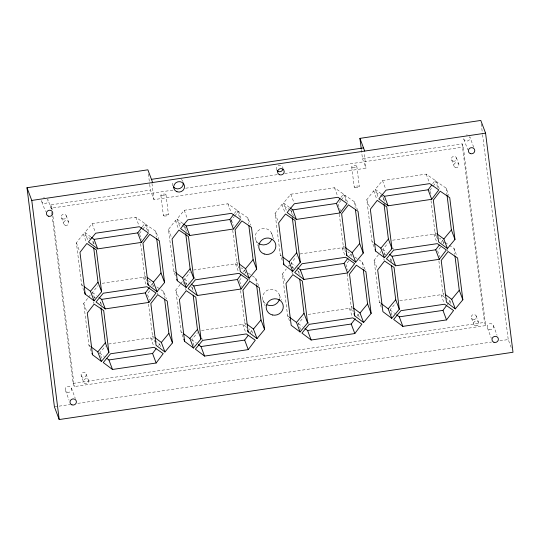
<?xml version="1.0" encoding="UTF-8"?>
<svg xmlns="http://www.w3.org/2000/svg" width="540" height="540" viewBox="0 0 540 540"><rect width="100%" height="100%" fill="white"/><g stroke="black" fill="none" stroke-linecap="round" stroke-linejoin="round"><path stroke-width="0.41" stroke-dasharray="2.7 2.03" d="M142.29 226.854L144.808 223.506L135.797 217.202L92.131 223.675L84.881 232.436L87.912 240.496M150.869 285.518L152.375 283.514L147.224 279.909M234.387 213.462L236.905 210.114L227.894 203.81L184.234 210.283L176.985 219.044L180.286 227.833M158.605 345.431L159.611 344.095L155.108 340.943M242.966 272.126L244.478 270.115L241.259 267.867M340.963 197.397L343.481 194.049L334.469 187.745L290.804 194.218L283.561 202.972L286.585 211.032M250.202 332.707L251.714 330.696L249.136 328.901M349.542 256.061L351.054 254.05L347.834 251.802M432.668 183.762L435.186 180.407L426.175 174.103L382.509 180.583L375.266 189.338L378.567 198.133M357.284 315.974L358.29 314.631L355.712 312.836M441.248 242.426L442.76 240.415L439.54 238.16M446.971 305.019L448.483 303.007M448.99 302.339L449.995 300.996L445.487 297.844M83.822 290.48L81.621 284.621L76.39 242.845L83.261 233.962L91.422 239.49M91.145 351.095L88.945 345.236L83.713 303.46L88.128 297.749M88.621 297.115L90.585 294.577M139.374 233.665L142.317 229.858M142.81 229.223L146.246 224.782L155.77 231.235L158.8 239.294M175.372 275.623L173.718 271.228L168.494 229.453L175.365 220.563L182.844 225.639M149.708 290.837L147.251 294.01L149.459 299.869M152.651 287.024L153.637 285.755M182.972 336.974L181.042 331.844L175.817 290.068L180.232 284.357M180.725 283.716L182.689 281.178L183.512 283.379M231.68 221.947L231.478 220.273L234.421 216.466M234.913 215.831L238.349 211.39L247.874 217.843L250.628 225.167M282.224 260.287L280.294 255.163L275.062 213.388L281.941 204.498L289.42 209.574M239.355 280.611L242.298 276.804M244.755 273.632L245.734 272.363M289.548 320.902L287.618 315.779L282.386 274.003L286.315 268.927M288.279 266.382L289.265 265.113L290.365 268.043M340.997 200.401L338.047 204.208L340.524 210.803M341.483 199.766L344.925 195.318L354.443 201.778L357.473 209.837M373.93 246.652L371.999 241.522L366.775 199.746L373.646 190.863L379.769 195.014M348.874 260.739L345.931 264.546L347.855 269.676M381.254 307.267L379.323 302.137L374.099 260.368L379.499 253.382M379.985 252.747L380.97 251.478M429.752 190.573L432.702 186.759M433.195 186.125L436.631 181.683L446.148 188.143L448.902 195.466M440.579 247.104L437.636 250.911L439.837 256.77M443.036 243.931L444.508 242.021M94.655 298.303L92.455 292.444L98.145 285.559M101.615 358.155L99.691 353.025L105.381 346.14M186.759 284.904L184.559 279.045L190.249 272.167M193.995 345.492L191.788 339.626L197.485 332.748M293.335 268.839L291.128 262.98L296.305 256.723M300.571 329.427L298.363 323.561L303.541 317.304M385.04 255.204L382.833 249.345L388.01 243.088M392 315.056L390.069 309.926L395.766 303.041M51.266 209.054L50.747 204.883L150.41 190.1L153.994 199.631L366.046 168.183L364.115 152.766M361.348 149.735L362.468 158.659L462.132 143.883L463.327 147.056L485.676 325.593L74.284 386.593L73.096 383.42L52.205 216.56M50.747 204.883L51.941 208.055L173.225 190.073M185.699 188.224L277.175 174.656M284.661 173.549L463.327 147.056M102.175 283.318L143.363 277.209L146.583 279.457M300.024 253.976L342.043 247.745L344.615 249.548M392.553 240.219L433.748 234.11L436.968 236.365M193.448 270.041L235.467 263.81L238.039 265.613M399.789 300.8L440.984 294.692L444.845 297.392M108.587 344.021L150.599 337.79L154.46 340.49M308.084 314.435L349.279 308.333L353.14 311.033M201.508 330.5L242.703 324.398L246.564 327.098M73.096 383.42L484.481 322.421L485.676 325.593M54.425 406.85L70.274 404.501M77.787 403.387L491.542 342.036M499.885 340.801L508.228 339.566L511.596 348.53M380.45 195.473L383.171 197.316L384.818 201.71M445.19 242.487L448.592 244.789M449.273 245.255L454.032 248.481L456.786 255.805M384.372 253.78L385.729 254.704M290.101 210.033L291.465 210.958L293.389 216.081M354.841 257.047L358.243 259.349M358.925 259.814L362.327 262.116L365.357 270.175M291.985 266.963L293.341 267.881M297.425 270.648L298.782 271.573L300.159 275.231M183.526 226.098L184.889 227.023L186.536 231.417M248.265 273.112L251.667 275.413M252.349 275.879L255.751 278.181L258.781 286.24M185.409 283.028L186.766 283.946M190.85 286.713L192.213 287.638L193.313 290.567M156.85 286.963L160.245 289.271M160.927 289.73L163.647 291.58L166.401 298.904M93.987 296.879L95.35 297.803M431.008 200.597L434.983 232.349L436.252 233.3M375.266 189.338L381.186 193.793M438.892 260.935L442.868 292.687L444.13 293.639M382.833 249.345L386.782 252.315M371.999 241.522L373.268 242.474M339.302 214.232L343.278 245.984L344.547 246.935M283.561 202.972L289.481 207.428M390.069 309.926L394.679 313.389M379.323 302.137L380.592 303.089M347.078 273.74L351.155 306.322L352.424 307.274M291.128 262.98L295.076 265.95M280.294 255.163L281.563 256.115M232.726 230.297L236.702 262.049L237.971 263M176.985 219.044L182.905 223.493M298.363 323.561L302.312 326.531M287.618 315.779L288.887 316.73M240.611 290.642L244.586 322.387L246.483 323.818M184.559 279.045L188.501 282.015M173.718 271.228L174.987 272.18M140.63 243.695L144.599 275.441L145.868 276.392M84.881 232.436L90.801 236.891M191.788 339.626L196.398 343.096M181.042 331.844L182.311 332.795M148.507 304.034L152.483 335.786L153.752 336.737M92.455 292.444L96.404 295.407M81.621 284.621L82.883 285.572M99.691 353.025L104.294 356.488M88.945 345.236L90.207 346.187M473.702 147.238L469.773 136.782A3.227 3.058 -20.6 0 1 467.181 141.068A3.227 3.058 -20.6 0 1 463.631 137.693M463.826 139.266L467.755 149.722M456.374 157.775L458.757 164.126M451.615 159.766L453.998 166.118M493.391 325.465L497.043 335.171M436.631 181.683L439.931 190.478M435.186 180.407L438.217 188.467M487.445 327.949L491.373 338.404M426.175 174.103L429.482 182.898M430.029 191.302L431.683 195.696M476.091 315.846L478.481 322.191M447.262 249.352L447.815 250.817M442.76 240.415L444.413 244.809M471.508 318.202L473.897 324.547M434.983 232.349L437.461 238.937M433.748 234.11L437.049 242.899M449.995 300.996L451.373 304.661M442.868 292.687L444.791 297.817M440.984 294.692L444.008 302.751M382.509 180.583L385.54 188.642M362.468 158.659L366.046 168.183M373.646 190.863L376.947 199.651M392.837 247.914L393.39 249.379M391.871 261.596L390.494 257.931L390.913 261.272M366.775 199.746L369.799 207.806M383.724 258.802L384.271 260.267M374.099 260.368L377.123 268.421M344.925 195.318L348.226 204.113M343.481 194.049L346.511 202.109M334.469 187.745L337.777 196.533M351.054 254.05L352.708 258.444M343.278 245.984L345.478 251.843M342.043 247.745L345.344 256.541M358.29 314.631L359.39 317.567M351.155 306.322L353.086 311.452M349.279 308.333L352.303 316.393M290.804 194.218L293.834 202.277M281.941 204.498L285.242 213.293M275.062 213.388L278.093 221.447M291.742 271.708L292.565 273.908M308.367 322.13L308.914 323.595M271.546 233.145L273.753 239.004M282.386 274.003L285.417 282.062M279.376 294.928L281.306 300.058M255.913 240.28L257.837 245.403M238.349 211.39L241.65 220.178M236.905 210.114L239.935 218.174M227.894 203.81L231.201 212.598M262.953 299.997L265.154 305.863M231.478 220.273L233.401 225.403M248.981 279.052L249.534 280.517M244.478 270.115L245.855 273.78M236.702 262.049L238.91 267.908M235.467 263.81L238.768 272.606M239.632 281.347L241.556 286.477M251.714 330.696L253.368 335.097M244.586 322.387L246.51 327.517M242.703 324.398L245.734 332.458M184.234 210.283L187.259 218.342M175.365 220.563L178.666 229.358M194.279 276.878L195.109 279.079M168.494 229.453L171.518 237.512M185.443 288.509L185.99 289.973M201.791 338.195L202.345 339.66M175.817 290.068L178.841 298.127M146.246 224.782L149.553 233.57M144.808 223.506L147.562 230.83M135.797 217.202L138.821 225.261M139.651 234.401L141.575 239.531M156.877 292.451L157.43 293.915M152.375 283.514L154.028 287.908M144.599 275.441L146.529 280.571M143.363 277.209L146.394 285.269M159.611 344.095L160.988 347.76M152.483 335.786L154.683 341.644M150.599 337.79L153.907 346.579M92.131 223.675L95.431 232.47M94.163 244.08L92.786 240.415L93.305 244.593M83.261 233.962L86.569 242.75M101.486 304.695L100.109 301.03L100.42 303.534M66.191 215.636L68.58 221.981M76.39 242.845L79.421 250.904M93.339 301.901L93.892 303.365M61.432 217.627L63.821 223.972M51.435 209.061L47.783 199.355A3.227 3.058 -20.6 0 1 45.191 203.641A3.227 3.058 -20.6 0 1 41.641 200.266M83.713 303.46L86.744 311.519M41.837 201.839L45.488 211.552M86.083 374.112L88.466 380.464M81.155 375.644A2.579 2.45 -20.6 0 0 83.666 377.339L84.328 377.217A2.579 2.45 -20.6 0 0 86.137 374.321A2.579 2.45 -20.6 0 0 83.349 372.438A2.579 2.45 -20.6 0 0 81.061 375.01L83.545 381.989A2.579 2.45 -20.6 0 0 86.056 383.69L86.717 383.569A2.579 2.45 -20.6 0 0 88.519 380.673A2.579 2.45 -20.6 0 0 85.732 378.79A2.579 2.45 -20.6 0 0 83.444 381.362L83.545 381.989M71.401 388.037L75.33 398.493M65.455 390.521L69.106 400.235M481.221 123.795L482.476 133.832M482.578 134.663L508.228 339.566M462.132 143.883L484.481 322.421M454.032 248.481L454.761 254.327M446.148 188.143L446.884 193.988M383.171 197.316L383.69 201.494M356.798 166.205L359.336 186.496M351.709 166.961L354.247 187.245M362.327 262.116L363.056 267.968M354.443 201.778L355.178 207.623M291.465 210.958L291.877 214.299M298.782 271.573L299.201 274.914M255.751 278.181L256.588 284.863M247.874 217.843L248.603 223.688M184.889 227.023L185.409 231.194M192.213 287.638L192.524 290.142M165.949 194.501L168.487 214.792M160.859 195.257L163.397 215.548M151.963 183.398L153.994 199.631M163.647 291.58L164.383 297.425M155.77 231.235L156.499 237.087M148.379 173.873L149.6 183.613M149.702 184.424L150.41 190.1M51.941 208.055L52.151 209.722M52.981 216.398L74.284 386.593M51.685 212.389L52.103 215.73M265.228 303.568A8.593 8.154 -20.6 0 1 268.454 289.771A8.593 8.154 -20.6 0 1 279.599 298.472M258.68 243.5A8.593 8.154 -20.6 0 1 260.287 229.311A8.593 8.154 -20.6 0 1 272.221 237.323M466.418 134.98A3.227 3.058 -20.6 0 1 467.255 134.96M43.619 197.782A3.227 3.058 -20.6 0 1 44.428 197.552M276.629 169.871A3.328 3.159 -20.6 0 1 278.883 165.537A3.328 3.159 -20.6 0 1 282.987 168.102M172.861 185.794A5.481 5.198 -20.6 0 1 172.908 181.791M181.278 179.456A5.481 5.198 -20.6 0 1 182.972 181.568M474.316 319.417L473.648 319.484A2.579 2.45 -20.6 0 1 471.238 317.176A2.579 2.45 -20.6 0 1 473.506 314.584A2.579 2.45 -20.6 0 1 476.314 316.44L476.361 317.081A2.579 2.45 -20.6 0 1 474.316 319.417M476.705 325.769L476.037 325.836A2.579 2.45 -20.6 0 1 473.627 323.528A2.579 2.45 -20.6 0 1 475.895 320.935A2.579 2.45 -20.6 0 1 478.697 322.792L478.751 323.433A2.579 2.45 -20.6 0 1 476.705 325.769M489.159 329.576A3.227 3.058 -20.6 0 0 493.601 326.234A3.227 3.058 -20.6 0 0 488.498 324.304A3.227 3.058 -20.6 0 0 489.159 329.576M67.169 392.148A3.227 3.058 -20.6 0 0 71.611 388.807A3.227 3.058 -20.6 0 0 66.508 386.876A3.227 3.058 -20.6 0 0 67.169 392.148M452.986 161.069A2.579 2.45 -20.6 0 0 456.536 158.395A2.579 2.45 -20.6 0 0 452.459 156.85A2.579 2.45 -20.6 0 0 452.986 161.069M62.802 218.923A2.579 2.45 -20.6 0 0 66.353 216.25A2.579 2.45 -20.6 0 0 62.276 214.711A2.579 2.45 -20.6 0 0 62.802 218.923M455.369 167.42A2.579 2.45 -20.6 0 0 458.926 164.747A2.579 2.45 -20.6 0 0 454.842 163.202A2.579 2.45 -20.6 0 0 455.369 167.42M65.192 225.275A2.579 2.45 -20.6 0 0 68.742 222.601A2.579 2.45 -20.6 0 0 64.658 221.056A2.579 2.45 -20.6 0 0 65.192 225.275M161.804 195.689A2.579 0.796 -7.1 0 0 165.935 194.71A2.579 0.796 -7.1 0 0 162.466 194.245A2.579 0.796 -7.1 0 0 161.804 195.689M352.654 167.387A2.579 0.796 -7.1 0 0 356.785 166.415A2.579 0.796 -7.1 0 0 353.315 165.942A2.579 0.796 -7.1 0 0 352.654 167.387M355.192 187.677A2.579 0.796 -7.1 0 0 359.323 186.705A2.579 0.796 -7.1 0 0 355.853 186.232A2.579 0.796 -7.1 0 0 355.192 187.677M164.342 215.973A2.579 0.796 -7.1 0 0 168.473 215.001A2.579 0.796 -7.1 0 0 165.004 214.529A2.579 0.796 -7.1 0 0 164.342 215.973"/><path stroke-width="0.81" d="M91.463 237.384L94.095 239.362L137.754 232.888L141.784 227.529M141.338 242.413L148.385 233.03L139.374 226.726L95.708 233.199L88.459 241.96L97.672 248.886L141.338 242.413L137.754 232.888M99.036 297.392L101.662 299.369L145.328 292.896L149.357 287.53M148.905 302.42L155.959 293.038L146.947 286.733L103.282 293.207L96.032 301.968L105.246 308.894L148.905 302.42L145.328 292.896M183.566 223.992L186.192 225.97L229.858 219.497L233.381 214.805M233.435 229.021L240.489 219.638L231.478 213.334L187.812 219.807L180.562 228.569L189.776 235.494L233.435 229.021L229.858 219.497M106.927 358.465L108.898 359.951L152.564 353.477L156.087 348.786M156.141 363.002L163.195 353.619L154.177 347.315L110.518 353.788L103.268 362.549L112.482 369.475L156.141 363.002L152.564 353.477M191.133 283.993L193.766 285.977L237.431 279.497L240.955 274.806M241.009 289.022L248.056 279.639L239.044 273.334L195.386 279.815L188.136 288.569L197.35 295.502L241.009 289.022L237.431 279.497M290.135 207.927L292.768 209.905L336.434 203.431L339.957 198.74M340.011 212.956L347.065 203.573L338.047 197.269L294.388 203.742L287.138 212.497L296.352 219.429L340.011 212.956L336.434 203.431M198.369 344.574L201.001 346.558L244.667 340.085L248.191 335.394M248.245 349.61L255.292 340.22L246.281 333.923L202.615 340.396L195.372 349.151L204.579 356.083L248.245 349.61L244.667 340.085M297.709 267.928L300.341 269.906L344.007 263.432L348.03 258.073M347.585 272.957L354.632 263.574L345.62 257.269L301.954 263.75L294.712 272.504L303.919 279.437L347.585 272.957L344.007 263.432M381.848 194.285L384.473 196.27L428.139 189.79L431.663 185.099M431.717 199.314L438.77 189.931L429.752 183.627L386.093 190.107L378.844 198.862L388.058 205.794L431.717 199.314L428.139 189.79M304.945 328.509L307.577 330.494L351.236 324.02L355.266 318.654M354.82 333.545L361.868 324.155L352.856 317.858L309.191 324.331L301.948 333.086L311.155 340.018L354.82 333.545L351.236 324.02M389.414 254.293L392.047 256.271L435.713 249.797L439.236 245.106M439.29 259.322L446.337 249.939L437.326 243.635L393.667 250.108L386.417 258.869L395.624 265.795L439.29 259.322L435.713 249.797M396.65 314.874L399.283 316.852L442.949 310.379L446.472 305.687M446.526 319.903L453.573 310.52L444.562 304.216L400.896 310.689L393.653 319.451L402.86 326.376L446.526 319.903L442.949 310.379M94.061 300.814L85.199 294.145L79.967 252.369L86.846 243.486L96.363 249.939L101.594 291.715L94.061 300.814L90.484 291.29L98.017 282.191L93.724 247.934M157.046 291.634L148.183 284.965L142.952 243.189L149.823 234.306L159.347 240.759L164.579 282.535L157.046 291.634L153.468 282.11L161.001 273.01L156.708 238.754M101.385 361.429L92.522 354.76L87.291 312.984L94.163 304.101L103.687 310.554L108.918 352.33L101.385 361.429L97.808 351.905L105.341 342.806L100.946 307.712M186.165 287.422L177.302 280.753L172.071 238.977L178.943 230.087L188.467 236.547L193.698 278.316L186.165 287.422L182.588 277.898L190.114 268.792L185.726 233.705M164.93 351.979L156.06 345.31L150.836 303.534L157.707 294.644L167.231 301.104L172.456 342.873L164.93 351.979L161.345 342.454L168.878 333.349L164.592 299.099M249.149 278.242L240.287 271.573L235.055 229.797L241.927 220.914L251.451 227.367L256.682 269.143L249.149 278.242L245.572 268.718L253.098 259.619L248.812 225.362M193.489 348.037L184.626 341.368L179.395 299.592L186.266 290.702L195.791 297.162L201.022 338.938L193.489 348.037L189.911 338.513L197.438 329.413L193.151 295.157M292.741 271.35L283.878 264.688L278.647 222.912L285.518 214.022L295.043 220.482L300.274 262.251L292.741 271.35L289.163 261.826L296.69 252.727L292.295 217.64M257.026 338.58L248.164 331.911L242.933 290.135L249.811 281.252L259.328 287.705L264.56 329.481L257.026 338.58L253.449 329.056L260.982 319.957L256.689 285.701M355.725 262.177L346.856 255.508L341.631 213.732L348.502 204.842L358.027 211.302L363.251 253.078L355.725 262.177L352.141 252.653L359.674 243.554L355.388 209.297M300.065 331.972L291.195 325.303L285.971 283.527L292.842 274.637L302.366 281.097L307.598 322.873L300.065 331.972L296.487 322.447L304.013 313.349L299.727 279.092M384.446 257.715L375.584 251.046L370.352 209.27L377.224 200.387L386.748 206.84L391.979 248.616L384.446 257.715L380.869 248.191L388.395 239.092L384.007 203.999M363.602 322.515L354.74 315.846L349.508 274.07L356.38 265.187L365.904 271.64L371.135 313.416L363.602 322.515L360.025 312.991L367.558 303.892L363.265 269.635M447.431 248.542L438.561 241.873L433.337 200.097L440.208 191.207L449.732 197.667L454.964 239.436L447.431 248.542L443.853 239.011L451.379 229.912L446.985 194.825M391.77 318.33L382.907 311.661L377.676 269.892L384.548 261.002L394.072 267.455L399.303 309.231L391.77 318.33L388.193 308.806L395.719 299.707L391.433 265.451M455.308 308.88L446.445 302.211L441.214 260.435L448.085 251.546L457.61 258.005L462.841 299.781L455.308 308.88L451.73 299.356L459.263 290.257L454.97 256M361.246 148.919L359.93 138.368L480.803 120.447L485.575 133.15L513 352.262L59.198 419.553L54.425 406.85L27 187.738L147.872 169.817L152.644 182.513M151.45 179.341L363.508 147.893M27 187.738L31.772 200.435L485.575 133.15M436.887 233.773L443.853 239.011M445.399 294.59L451.73 299.356M374.537 243.425L380.869 248.191M345.175 247.415L352.141 252.653M381.226 303.568L388.193 308.806M353.693 308.225L360.025 312.991M282.825 257.067L289.163 261.826M239.234 263.952L245.572 268.718M289.521 317.203L296.487 322.447M247.118 324.297L253.449 329.056M175.622 272.653L182.588 277.898M147.137 277.351L153.468 282.11M183.58 333.747L189.911 338.513M155.014 337.689L161.345 342.454M84.152 286.524L90.484 291.29M90.842 346.667L97.808 351.905M451.379 229.912L454.964 239.436M459.263 290.257L462.841 299.781M384.473 196.27L388.058 205.794M359.93 138.368L364.702 151.072M388.395 239.092L391.979 248.616M392.047 256.271L395.624 265.795M395.719 299.707L399.303 309.231M375.03 249.581L375.584 251.046M399.283 316.852L402.86 326.376M359.674 243.554L363.251 253.078M367.558 303.892L371.135 313.416M346.309 254.043L346.856 255.508M353.909 313.652L354.74 315.846M292.768 209.905L296.352 219.429M296.69 252.727L300.274 262.251M300.341 269.906L303.919 279.437M304.013 313.349L307.598 322.873M283.325 263.216L283.878 264.688M307.577 330.494L311.155 340.018M253.098 259.619L256.682 269.143M260.982 319.957L264.56 329.481M247.61 330.446L248.164 331.911M186.192 225.97L189.776 235.494M190.114 268.792L193.698 278.316M193.766 285.977L197.35 295.502M197.438 329.413L201.022 338.938M176.749 279.288L177.302 280.753M201.001 346.558L204.579 356.083M161.001 273.01L164.579 282.535M183.796 339.167L184.626 341.368M168.878 333.349L172.456 342.873M147.629 283.5L148.183 284.965M94.095 239.362L97.672 248.886M98.017 282.191L101.594 291.715M101.662 299.369L105.246 308.894M105.341 342.806L108.918 352.33M84.375 291.944L85.199 294.145M108.898 359.951L112.482 369.475M91.969 353.295L92.522 354.76M31.772 200.435L59.198 419.553M279.45 299.174A8.593 8.154 -20.6 0 1 267.023 304.783M271.694 239.423A8.593 8.154 -20.6 0 1 258.68 243.5M282.98 168.932A3.328 3.159 -20.6 0 1 277.054 170.586M183.323 182.878A5.481 5.198 -20.6 0 1 173.556 186.962M264.215 253.989A8.593 8.154 -20.6 0 0 275.751 244.708A8.593 8.154 -20.6 0 0 261.961 240.01A8.593 8.154 -20.6 0 0 264.215 253.989M272.673 315.023A8.593 8.154 -20.6 0 0 282.953 304.459A8.593 8.154 -20.6 0 0 268.596 301.489A8.593 8.154 -20.6 0 0 272.673 315.023M470.313 153.596A3.227 3.058 -20.6 0 0 474.755 150.248A3.227 3.058 -20.6 0 0 469.651 148.325A3.227 3.058 -20.6 0 0 470.313 153.596M493.931 342.272A3.227 3.058 -20.6 0 0 498.373 338.931A3.227 3.058 -20.6 0 0 493.27 337.007A3.227 3.058 -20.6 0 0 493.931 342.272M71.942 404.851A3.227 3.058 -20.6 0 0 76.383 401.504A3.227 3.058 -20.6 0 0 71.28 399.58A3.227 3.058 -20.6 0 0 71.942 404.851M48.323 216.169A3.227 3.058 -20.6 0 0 52.765 212.821A3.227 3.058 -20.6 0 0 47.662 210.897A3.227 3.058 -20.6 0 0 48.323 216.169M279.592 174.731A3.328 3.159 -20.6 0 0 284.182 171.275A3.328 3.159 -20.6 0 0 278.91 169.283A3.328 3.159 -20.6 0 0 279.592 174.731M176.965 191.741A5.481 5.198 -20.6 0 0 184.518 186.057A5.481 5.198 -20.6 0 0 175.844 182.776A5.481 5.198 -20.6 0 0 176.965 191.741"/></g></svg>
